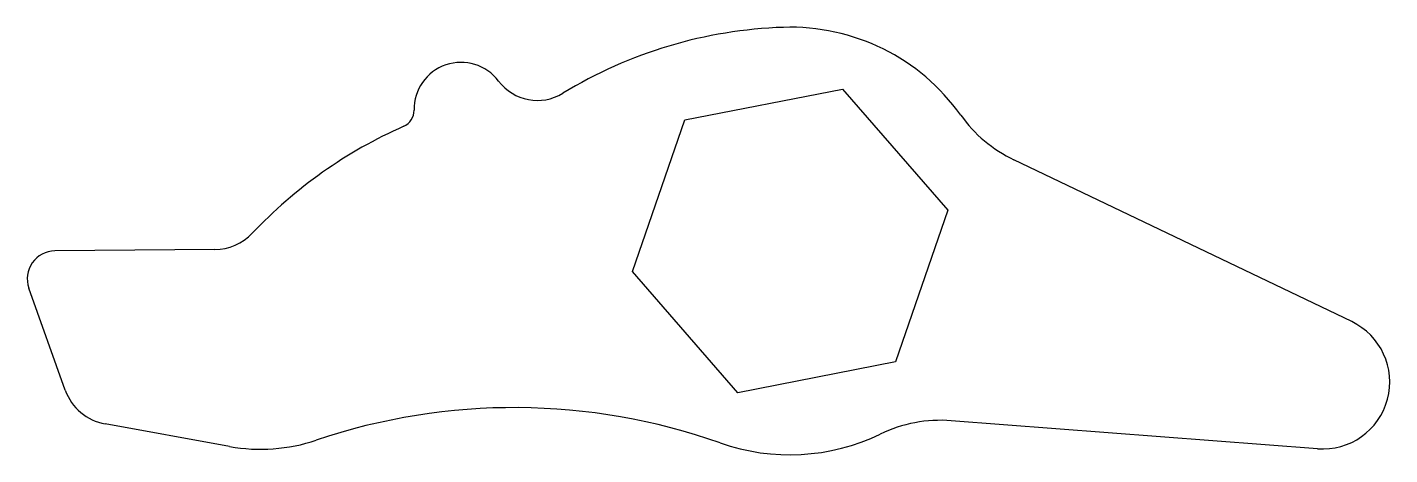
# Model space of a CAD drawing. Extents: x 1170 to 1209.2, y 1575.5 to 1587.8.
import ezdxf

# ---------------------------------------------------------------- set-up
doc = ezdxf.new("R2010")
doc.units = 0
doc.layers.get('0').update_dxf_attribs({"linetype": 'CONTINUOUS'})

msp = doc.modelspace()

# ---------------------------------------------------------------- linework, layer by layer
at = {"color": 0, "linetype": 'CONTINUOUS'}
for p, q in [((1188.914, 1585.172), (1193.448, 1586.054)), ((1193.448, 1586.054), (1196.479, 1582.57)), ((1187.412, 1580.804), (1188.914, 1585.172)), ((1208.09, 1579.362), (1198.38, 1584.014)), ((1196.479, 1582.57), (1194.977, 1578.202)), ((1175.402, 1581.434), (1170.806, 1581.396)), ((1190.443, 1577.319), (1187.412, 1580.804)), ((1171.106, 1577.391), (1170.059, 1580.327)), ((1194.977, 1578.202), (1190.443, 1577.319)), ((1175.829, 1575.771), (1172.251, 1576.419)), ((1207.111, 1575.706), (1196.577, 1576.513))]:
    msp.add_line(p, q, dxfattribs=at)
for centre, radius, start, end in [((1192.185, 1574.835), 13, 91.9132, 121.4017), ((1191.951, 1581.822), 6.009, 35.41, 91.9132), ((1182.484, 1585.467), 1.353, 37.0511, 180.8874), ((1184.682, 1587.126), 1.4, 217.0511, 301.4017), ((1180.632, 1585.438), 0.5, 293.9032, 0.8874), ((1200.109, 1587.622), 4, 215.41, 244.3989), ((1186.323, 1572.598), 13.545, 113.9032, 136.6072), ((1175.39, 1582.934), 1.5, 270.4725, 316.6072), ((1170.812, 1580.596), 0.8, 90.4725, 199.6333), ((1207.258, 1577.626), 1.925, 265.619, 64.3989), ((1172.519, 1577.895), 1.5, 199.6333, 259.731), ((1184.013, 1559.098), 17.791, 70.5613, 108.661), ((1196.272, 1572.524), 4, 85.619, 115.7271), ((1176.721, 1580.691), 5, 259.731, 288.661), ((1191.931, 1581.533), 6, 250.5613, 295.7271)]:
    msp.add_arc(centre, radius, start, end, dxfattribs=at)

doc.saveas('drawing.dxf')
